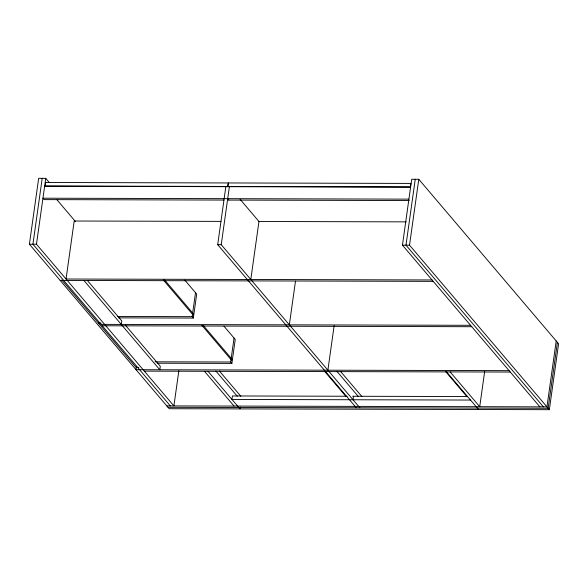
<?xml version="1.0" encoding="UTF-8"?>
<svg xmlns="http://www.w3.org/2000/svg" width="588" height="588" viewBox="0 0 588 588"><rect width="100%" height="100%" fill="white"/><g stroke="black" fill="none" stroke-linecap="round" stroke-linejoin="round"><path stroke-width="0.88" d="M539.872 406.852L402.449 245.159L411.71 179.267L418.788 179.281L558.6 343.789L549.339 409.682L169.212 408.719L29.4 244.211L38.661 178.318L45.739 178.333L49.304 182.537M42.196 178.326L32.935 244.218L170.358 405.911M178.848 370.719L173.901 405.918L36.478 244.226L45.739 178.333M121.268 324.414L121.76 320.916L87.377 280.461M136.438 367L136.056 369.705L509.105 370.653M118.644 317.873L193.334 318.057L192.144 316.653L195.51 292.692M193.334 318.057L196.701 294.096L184.845 280.145M356.313 407.785L217.692 244.689L225.843 186.683M359.849 407.8L221.235 244.696L229.386 186.69M157.187 363.222L231.878 363.413L230.68 362.002L234.053 338.041M231.878 363.413L235.244 339.445L223.977 326.193M250.804 279.491L258.955 221.485M240.235 407.094L239.985 408.895L208.02 371.293M289.347 324.841L295.477 281.189M327.884 370.19L334.146 325.642M353.013 399.752L353.506 396.261M415.246 179.274L405.985 245.167L543.408 406.859M549.339 409.682L409.527 245.174L418.788 179.281M484.666 371.498L479.72 406.698L450.151 371.903M556.204 340.974L546.943 406.867L166.823 405.904M557.402 342.385L548.141 408.278L168.021 407.308M44.629 186.22L410.6 187.153M408.917 199.134L42.946 198.2L44.144 199.611L223.918 200.067M228.504 200.082L409.197 200.537M220.956 221.389L74.198 221.014L66.047 279.021L432.018 279.954M258.558 221.485L406.235 221.86M29.4 244.211L36.478 244.226M217.692 244.689L221.235 244.696M402.449 245.159L409.527 245.174M60.167 280.41L433.216 281.358M117.446 316.462L192.144 316.653M100.092 322.981L98.321 322.981L61.762 279.962M101.114 323.15L98.461 323.143L136.203 367.544L138.856 367.551M101.048 324.363L470.562 325.304M102.246 325.767L471.76 326.707M155.078 361.811L230.68 362.002M144.332 371.131L510.303 372.057M347.148 396.246L232.444 395.952L231.951 399.443L470.54 400.053M352.653 396.261L467.357 396.547M446.608 371.895L478.573 409.505M445.682 371.653L467.085 396.834M240.095 199.288L259.132 221.691M227.703 198.671L228.894 200.082M340.496 371.381L361.892 396.562M336.953 371.373L358.357 396.555M324.62 371.344L346.023 396.525M164.655 280.006L193.342 313.764L193.158 315.058L163.302 279.925M203.198 325.355L231.885 359.114L231.701 360.407L201.846 325.274M219.427 371.072L240.83 396.261M215.892 371.065L237.295 396.246M204.484 371.285L234.053 406.073M57.102 199.957L75.507 221.61M125.325 325.113L160.303 366.273L159.811 369.764L83.922 280.469M45.717 182.486L45.225 185.984L227.607 186.447L228.1 182.956L45.717 182.486M228.504 182.956L228.012 186.447L410.387 186.911L410.88 183.419L228.504 182.956"/></g></svg>
